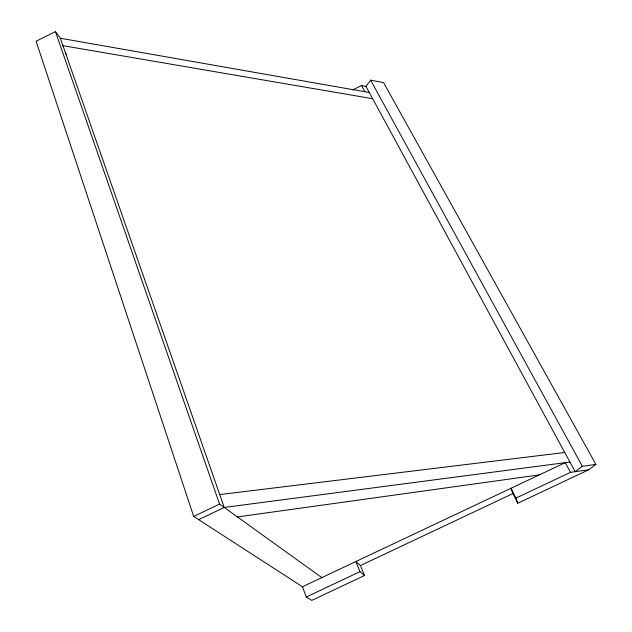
<?xml version="1.0" encoding="UTF-8"?>
<svg xmlns="http://www.w3.org/2000/svg" width="632" height="632" viewBox="0 0 632 632"><rect width="100%" height="100%" fill="white"/><g stroke="black" fill="none" stroke-linecap="round" stroke-linejoin="round"><path stroke-width="0.95" d="M352.775 89.878L361.551 85.573L365.968 86.371L370.628 80.177L383.569 82.579L595.929 464.409L588.763 469.766L517.798 503.23L512.931 493.568L510.996 488.275L515.941 498.087L517.798 503.23M595.929 464.409L582.333 466.266L575.167 471.685L365.968 86.371M569.922 462.039L224.226 507.449L60.38 38.26L55.419 31.6L36.071 41.246L193.684 516.431L302.452 586.765L306.283 597.003L311.75 600.4L364.514 575.515L360.453 565.545L355.856 561.548L359.971 571.668L364.514 575.515M193.684 516.431L219.557 504.091L321.846 577.609M198.645 519.646L224.226 507.449M302.452 586.765L565.261 462.648L570.499 472.341L588.763 469.766M360.453 565.545L512.931 493.568M306.283 597.003L359.971 571.668M515.941 498.087L570.499 472.341M237.427 516.937L539.333 474.893M219.731 494.579L564.739 452.488M62.971 45.678L372.667 98.718M60.38 38.26L369.301 92.517M65.586 53.167L66.771 54.739M370.628 80.177L582.333 466.266M361.551 85.573L364.877 91.743M55.419 31.6L219.557 504.091"/></g></svg>
